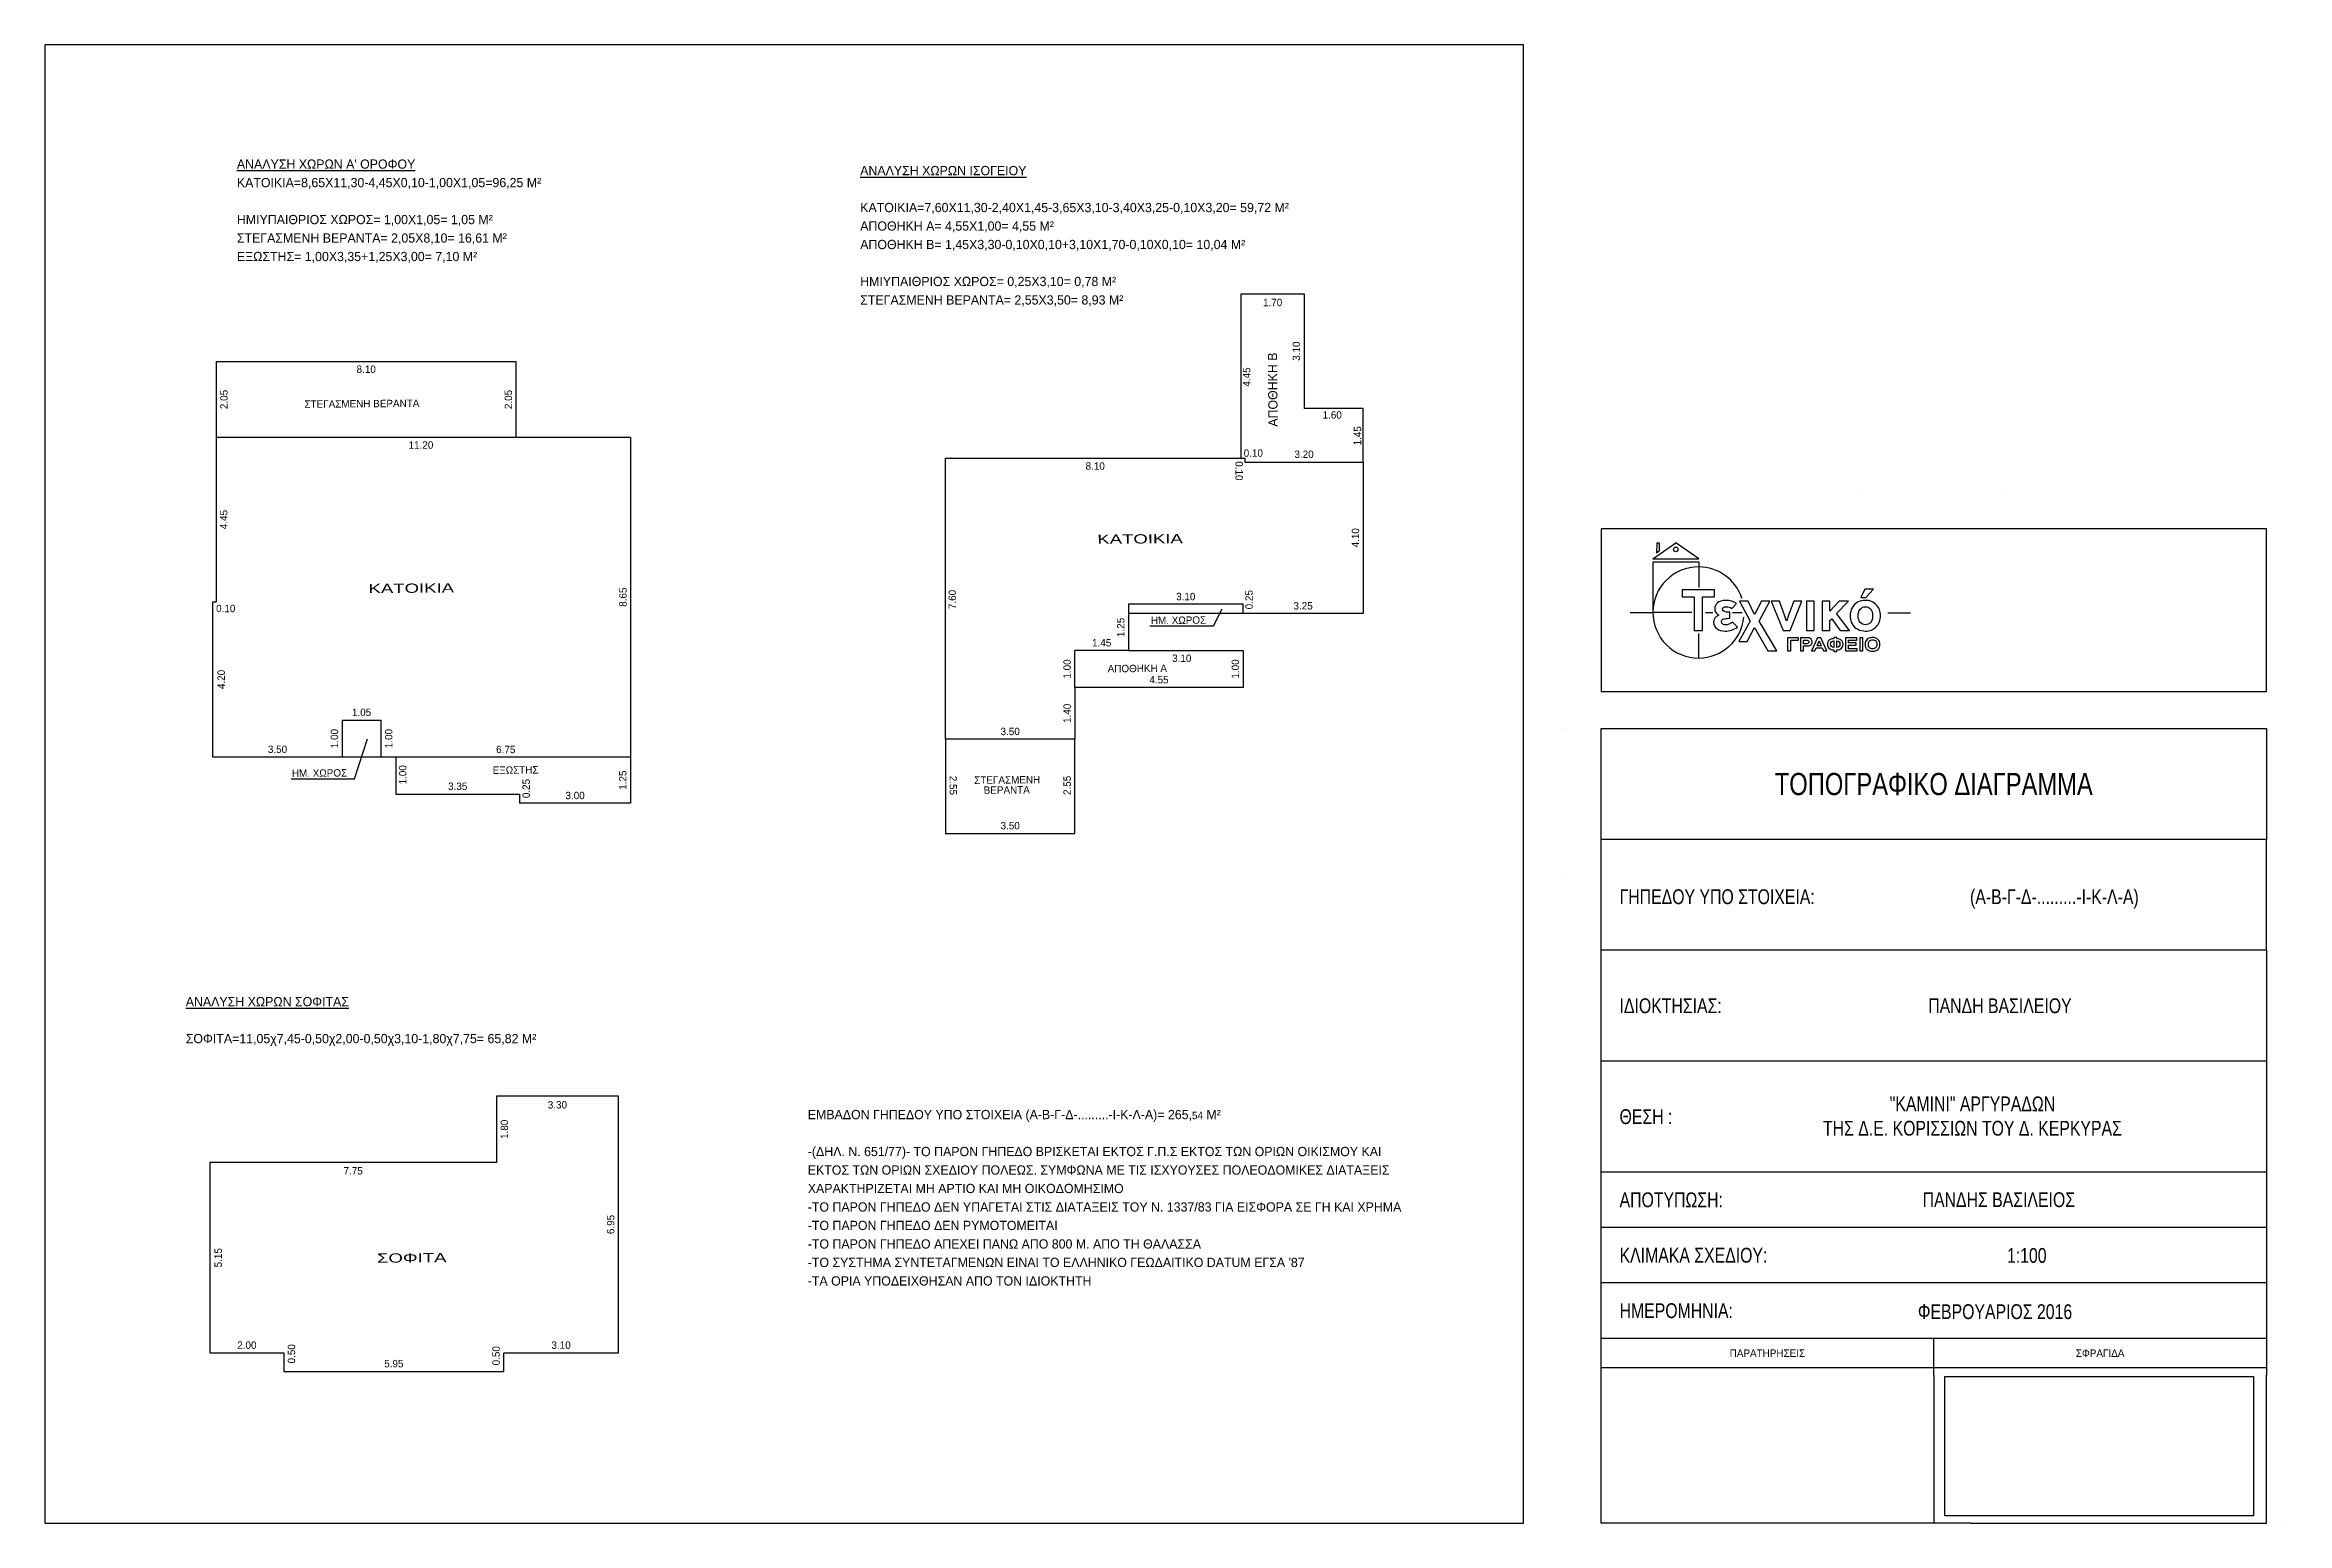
# Model space of a CAD drawing. Header units: metres. Extents: x 152688 to 152818, y 4372979 to 4373020.
# Drawn here: x 152757 to 152817.7, y 4372980 to 4373020 of the extents above; entities that cross this region are included whole.
import ezdxf
from ezdxf.enums import TextEntityAlignment as Align

# ---------------------------------------------------------------- set-up
doc = ezdxf.new("R2010")
doc.units = ezdxf.units.M
doc.header["$LTSCALE"] = 0.1
for name, color, linetype in [('BORDER-2D', 5, 'Continuous'), ('DIMS-2D', 1, 'Continuous'), ('FLOOR', 30, 'Continuous'), ('FLOORS-2D', 3, 'Continuous'), ('NOTES', 3, 'Continuous'), ('NOTES-2D', 3, 'Continuous'), ('STAIR', 3, 'Continuous'), ('TEXT', 3, 'Continuous'), ('WALLS', 40, 'Continuous')]:
    doc.layers.add(name, color=color, linetype=linetype)
doc.styles.add('simu-n', font='Ugsimpl.shx')
doc.styles.add('WG-GR', font='wgsimpl.shx')
picture_1 = doc.add_image_def('image3.jpg', size_in_pixel=(991, 447))

# ---------------------------------------------------------------- blocks, each defined once
blk = doc.blocks.new('LOGO')
at = {"layer": 'WALLS', "color": 4}
for p, q in [((0.307, 0.724), (0.617, 0.94)), ((0.358, 0.94), (0.353, 0.805)), ((0.358, 0.94), (0.389, 0.94)), ((0.389, 0.94), (0.392, 0.833)), ((0.926, 0.724), (0.617, 0.94)), ((0.307, 0.724), (0.926, 0.724)), ((0.307, 0.683), (0.926, 0.683)), ((0.307, 0.683), (0.307, 0)), ((0.353, 0.805), (0.392, 0.833)), ((0.926, 0.683), (0.926, 0.617)), ((0.926, 0.617), (0.926, 0.339)), ((0.832, 0), (0.307, 0))]:
    blk.add_line(p, q, dxfattribs=at)
for points in [[(1.017, 0), (1.115, 0)], [(1.384, 0), (1.516, 0)], [(0.926, -0.617), (0.926, -0.283)]]:
    blk.add_lwpolyline(points, dxfattribs=at)
blk.add_circle((0.617, 0.853), 0.0309, dxfattribs=at)
for start, end in [(89.8573, 180), (17.7661, 89.8573), (180, 270.1556), (270.1556, 354.0078)]:
    blk.add_arc((0.924, 0), 0.617, start, end, dxfattribs=at)
at = {"layer": 'WALLS', "color": 3}
for points, knots in [([(0.866, -0.243), (0.866, -0.243), (0.866, 0.213), (0.866, 0.213), (0.866, 0.213), (0.866, 0.213), (0.703, 0.213), (0.703, 0.213), (0.703, 0.213), (0.703, 0.213), (0.703, 0.306), (0.703, 0.306), (0.703, 0.306), (0.703, 0.306), (1.139, 0.306), (1.139, 0.306), (1.139, 0.306), (1.139, 0.306), (1.139, 0.213), (1.139, 0.213), (1.139, 0.213), (1.139, 0.213), (0.977, 0.213), (0.977, 0.213), (0.977, 0.213), (0.977, 0.213), (0.977, -0.243), (0.977, -0.243), (0.977, -0.243), (0.977, -0.243), (0.866, -0.243), (0.866, -0.243)], [0, 0, 0, 0, 0.125, 0.125, 0.125, 0.125, 0.25, 0.25, 0.25, 0.25, 0.375, 0.375, 0.375, 0.375, 0.5, 0.5, 0.5, 0.5, 0.625, 0.625, 0.625, 0.625, 0.75, 0.75, 0.75, 0.75, 0.875, 0.875, 0.875, 0.875, 1, 1, 1, 1]), ([(3.121, 0.203), (3.121, 0.203), (3.173, 0.315), (3.173, 0.315), (3.173, 0.315), (3.173, 0.315), (3.291, 0.315), (3.291, 0.315), (3.291, 0.315), (3.291, 0.315), (3.188, 0.203), (3.188, 0.203), (3.188, 0.203), (3.188, 0.203), (3.121, 0.203), (3.121, 0.203)], [0, 0, 0, 0, 0.25, 0.25, 0.25, 0.25, 0.5, 0.5, 0.5, 0.5, 0.75, 0.75, 0.75, 0.75, 1, 1, 1, 1]), ([(1.345, 0.003), (1.345, 0.003), (1.345, -0.079), (1.345, -0.079), (1.345, -0.079), (1.302, -0.079), (1.273, -0.083), (1.258, -0.09), (1.258, -0.09), (1.243, -0.097), (1.235, -0.109), (1.235, -0.126), (1.235, -0.126), (1.235, -0.139), (1.24, -0.149), (1.251, -0.157), (1.251, -0.157), (1.262, -0.165), (1.275, -0.169), (1.289, -0.169), (1.289, -0.169), (1.316, -0.169), (1.347, -0.157), (1.384, -0.132), (1.384, -0.132), (1.384, -0.132), (1.453, -0.2), (1.453, -0.2), (1.453, -0.2), (1.395, -0.235), (1.339, -0.252), (1.284, -0.252), (1.284, -0.252), (1.239, -0.252), (1.202, -0.241), (1.172, -0.219), (1.172, -0.219), (1.142, -0.197), (1.127, -0.169), (1.127, -0.134), (1.127, -0.134), (1.127, -0.09), (1.151, -0.057), (1.198, -0.037), (1.198, -0.037), (1.161, -0.017), (1.142, 0.012), (1.142, 0.05), (1.142, 0.05), (1.142, 0.081), (1.154, 0.108), (1.178, 0.13), (1.178, 0.13), (1.202, 0.152), (1.24, 0.164), (1.292, 0.164), (1.292, 0.164), (1.35, 0.164), (1.398, 0.15), (1.436, 0.123), (1.436, 0.123), (1.436, 0.123), (1.374, 0.056), (1.374, 0.056), (1.374, 0.056), (1.349, 0.071), (1.324, 0.078), (1.299, 0.078), (1.299, 0.078), (1.282, 0.078), (1.268, 0.074), (1.26, 0.068), (1.26, 0.068), (1.251, 0.061), (1.246, 0.053), (1.246, 0.043), (1.246, 0.043), (1.246, 0.016), (1.279, 0.003), (1.345, 0.003)], [0, 0, 0, 0, 0.05, 0.05, 0.05, 0.05, 0.1, 0.1, 0.1, 0.1, 0.15, 0.15, 0.15, 0.15, 0.2, 0.2, 0.2, 0.2, 0.25, 0.25, 0.25, 0.25, 0.3, 0.3, 0.3, 0.3, 0.35, 0.35, 0.35, 0.35, 0.4, 0.4, 0.4, 0.4, 0.45, 0.45, 0.45, 0.45, 0.5, 0.5, 0.5, 0.5, 0.55, 0.55, 0.55, 0.55, 0.6, 0.6, 0.6, 0.6, 0.65, 0.65, 0.65, 0.65, 0.7, 0.7, 0.7, 0.7, 0.75, 0.75, 0.75, 0.75, 0.8, 0.8, 0.8, 0.8, 0.85, 0.85, 0.85, 0.85, 0.9, 0.9, 0.9, 0.9, 0.95, 0.95, 0.95, 0.95, 1, 1, 1, 1]), ([(1.477, 0.154), (1.477, 0.154), (1.593, 0.154), (1.593, 0.154), (1.593, 0.154), (1.593, 0.154), (1.682, -0.029), (1.682, -0.029), (1.682, -0.029), (1.682, -0.029), (1.777, 0.154), (1.777, 0.154), (1.777, 0.154), (1.777, 0.154), (1.887, 0.154), (1.887, 0.154), (1.887, 0.154), (1.887, 0.154), (1.745, -0.117), (1.745, -0.117), (1.745, -0.117), (1.745, -0.117), (1.984, -0.518), (1.984, -0.518), (1.984, -0.518), (1.984, -0.518), (1.859, -0.518), (1.859, -0.518), (1.859, -0.518), (1.859, -0.518), (1.682, -0.205), (1.682, -0.205), (1.682, -0.205), (1.682, -0.205), (1.582, -0.394), (1.582, -0.394), (1.582, -0.394), (1.582, -0.394), (1.468, -0.394), (1.468, -0.394), (1.468, -0.394), (1.468, -0.394), (1.62, -0.117), (1.62, -0.117), (1.62, -0.117), (1.62, -0.117), (1.477, 0.154), (1.477, 0.154)], [0, 0, 0, 0, 0.083333, 0.083333, 0.083333, 0.083333, 0.166667, 0.166667, 0.166667, 0.166667, 0.25, 0.25, 0.25, 0.25, 0.333333, 0.333333, 0.333333, 0.333333, 0.416667, 0.416667, 0.416667, 0.416667, 0.5, 0.5, 0.5, 0.5, 0.583333, 0.583333, 0.583333, 0.583333, 0.666667, 0.666667, 0.666667, 0.666667, 0.75, 0.75, 0.75, 0.75, 0.833333, 0.833333, 0.833333, 0.833333, 0.916667, 0.916667, 0.916667, 0.916667, 1, 1, 1, 1]), ([(2.067, -0.243), (2.067, -0.243), (1.907, 0.154), (1.907, 0.154), (1.907, 0.154), (1.907, 0.154), (2.018, 0.154), (2.018, 0.154), (2.018, 0.154), (2.018, 0.154), (2.093, -0.048), (2.093, -0.048), (2.093, -0.048), (2.093, -0.048), (2.114, -0.116), (2.114, -0.116), (2.114, -0.116), (2.12, -0.099), (2.124, -0.088), (2.125, -0.082), (2.125, -0.082), (2.129, -0.071), (2.132, -0.06), (2.136, -0.048), (2.136, -0.048), (2.136, -0.048), (2.212, 0.154), (2.212, 0.154), (2.212, 0.154), (2.212, 0.154), (2.32, 0.154), (2.32, 0.154), (2.32, 0.154), (2.32, 0.154), (2.162, -0.243), (2.162, -0.243), (2.162, -0.243), (2.162, -0.243), (2.067, -0.243), (2.067, -0.243)], [0, 0, 0, 0, 0.1, 0.1, 0.1, 0.1, 0.2, 0.2, 0.2, 0.2, 0.3, 0.3, 0.3, 0.3, 0.4, 0.4, 0.4, 0.4, 0.5, 0.5, 0.5, 0.5, 0.6, 0.6, 0.6, 0.6, 0.7, 0.7, 0.7, 0.7, 0.8, 0.8, 0.8, 0.8, 0.9, 0.9, 0.9, 0.9, 1, 1, 1, 1]), ([(2.385, -0.243), (2.385, -0.243), (2.385, 0.154), (2.385, 0.154), (2.385, 0.154), (2.385, 0.154), (2.49, 0.154), (2.49, 0.154), (2.49, 0.154), (2.49, 0.154), (2.49, -0.243), (2.49, -0.243), (2.49, -0.243), (2.49, -0.243), (2.385, -0.243), (2.385, -0.243)], [0, 0, 0, 0, 0.25, 0.25, 0.25, 0.25, 0.5, 0.5, 0.5, 0.5, 0.75, 0.75, 0.75, 0.75, 1, 1, 1, 1]), ([(2.596, 0.154), (2.596, 0.154), (2.701, 0.154), (2.701, 0.154), (2.701, 0.154), (2.701, 0.154), (2.701, 0.017), (2.701, 0.017), (2.701, 0.017), (2.701, 0.017), (2.824, 0.154), (2.824, 0.154), (2.824, 0.154), (2.824, 0.154), (2.952, 0.154), (2.952, 0.154), (2.952, 0.154), (2.952, 0.154), (2.792, -0.014), (2.792, -0.014), (2.792, -0.014), (2.792, -0.014), (2.964, -0.243), (2.964, -0.243), (2.964, -0.243), (2.964, -0.243), (2.841, -0.243), (2.841, -0.243), (2.841, -0.243), (2.841, -0.243), (2.725, -0.084), (2.725, -0.084), (2.725, -0.084), (2.725, -0.084), (2.701, -0.11), (2.701, -0.11), (2.701, -0.11), (2.701, -0.11), (2.701, -0.243), (2.701, -0.243), (2.701, -0.243), (2.701, -0.243), (2.596, -0.243), (2.596, -0.243), (2.596, -0.243), (2.596, -0.243), (2.596, 0.154), (2.596, 0.154)], [0, 0, 0, 0, 0.083333, 0.083333, 0.083333, 0.083333, 0.166667, 0.166667, 0.166667, 0.166667, 0.25, 0.25, 0.25, 0.25, 0.333333, 0.333333, 0.333333, 0.333333, 0.416667, 0.416667, 0.416667, 0.416667, 0.5, 0.5, 0.5, 0.5, 0.583333, 0.583333, 0.583333, 0.583333, 0.666667, 0.666667, 0.666667, 0.666667, 0.75, 0.75, 0.75, 0.75, 0.833333, 0.833333, 0.833333, 0.833333, 0.916667, 0.916667, 0.916667, 0.916667, 1, 1, 1, 1]), ([(2.975, -0.039), (2.975, -0.004), (2.984, 0.03), (3.001, 0.063), (3.001, 0.063), (3.018, 0.095), (3.043, 0.12), (3.074, 0.138), (3.074, 0.138), (3.106, 0.155), (3.141, 0.164), (3.18, 0.164), (3.18, 0.164), (3.24, 0.164), (3.289, 0.144), (3.328, 0.105), (3.328, 0.105), (3.366, 0.066), (3.385, 0.016), (3.385, -0.043), (3.385, -0.043), (3.385, -0.103), (3.366, -0.153), (3.327, -0.193), (3.327, -0.193), (3.288, -0.232), (3.24, -0.252), (3.181, -0.252), (3.181, -0.252), (3.144, -0.252), (3.11, -0.244), (3.077, -0.227), (3.077, -0.227), (3.043, -0.211), (3.018, -0.187), (3.001, -0.155), (3.001, -0.155), (2.984, -0.123), (2.975, -0.084), (2.975, -0.039)], [0, 0, 0, 0, 0.1, 0.1, 0.1, 0.1, 0.2, 0.2, 0.2, 0.2, 0.3, 0.3, 0.3, 0.3, 0.4, 0.4, 0.4, 0.4, 0.5, 0.5, 0.5, 0.5, 0.6, 0.6, 0.6, 0.6, 0.7, 0.7, 0.7, 0.7, 0.8, 0.8, 0.8, 0.8, 0.9, 0.9, 0.9, 0.9, 1, 1, 1, 1]), ([(3.083, -0.044), (3.083, -0.084), (3.092, -0.114), (3.111, -0.135), (3.111, -0.135), (3.13, -0.156), (3.153, -0.166), (3.18, -0.166), (3.18, -0.166), (3.208, -0.166), (3.231, -0.156), (3.249, -0.135), (3.249, -0.135), (3.268, -0.114), (3.277, -0.083), (3.277, -0.043), (3.277, -0.043), (3.277, -0.005), (3.268, 0.025), (3.249, 0.046), (3.249, 0.046), (3.231, 0.067), (3.208, 0.078), (3.18, 0.078), (3.18, 0.078), (3.153, 0.078), (3.13, 0.067), (3.111, 0.046), (3.111, 0.046), (3.092, 0.025), (3.083, -0.005), (3.083, -0.044)], [0, 0, 0, 0, 0.125, 0.125, 0.125, 0.125, 0.25, 0.25, 0.25, 0.25, 0.375, 0.375, 0.375, 0.375, 0.5, 0.5, 0.5, 0.5, 0.625, 0.625, 0.625, 0.625, 0.75, 0.75, 0.75, 0.75, 0.875, 0.875, 0.875, 0.875, 1, 1, 1, 1]), ([(2.128, -0.342), (2.128, -0.342), (2.274, -0.342), (2.274, -0.342), (2.274, -0.342), (2.274, -0.342), (2.274, -0.373), (2.274, -0.373), (2.274, -0.373), (2.274, -0.373), (2.17, -0.373), (2.17, -0.373), (2.17, -0.373), (2.17, -0.373), (2.17, -0.521), (2.17, -0.521), (2.17, -0.521), (2.17, -0.521), (2.128, -0.521), (2.128, -0.521), (2.128, -0.521), (2.128, -0.521), (2.128, -0.342), (2.128, -0.342)], [0, 0, 0, 0, 0.166667, 0.166667, 0.166667, 0.166667, 0.333333, 0.333333, 0.333333, 0.333333, 0.5, 0.5, 0.5, 0.5, 0.666667, 0.666667, 0.666667, 0.666667, 0.833333, 0.833333, 0.833333, 0.833333, 1, 1, 1, 1]), ([(2.302, -0.521), (2.302, -0.521), (2.302, -0.342), (2.302, -0.342), (2.302, -0.342), (2.302, -0.342), (2.369, -0.342), (2.369, -0.342), (2.369, -0.342), (2.394, -0.342), (2.411, -0.343), (2.419, -0.345), (2.419, -0.345), (2.431, -0.348), (2.44, -0.354), (2.448, -0.363), (2.448, -0.363), (2.457, -0.372), (2.461, -0.383), (2.461, -0.397), (2.461, -0.397), (2.461, -0.408), (2.458, -0.417), (2.454, -0.425), (2.454, -0.425), (2.449, -0.432), (2.443, -0.438), (2.436, -0.442), (2.436, -0.442), (2.429, -0.447), (2.422, -0.45), (2.414, -0.451), (2.414, -0.451), (2.404, -0.453), (2.39, -0.453), (2.371, -0.453), (2.371, -0.453), (2.371, -0.453), (2.344, -0.453), (2.344, -0.453), (2.344, -0.453), (2.344, -0.453), (2.344, -0.521), (2.344, -0.521), (2.344, -0.521), (2.344, -0.521), (2.302, -0.521), (2.302, -0.521)], [0, 0, 0, 0, 0.083333, 0.083333, 0.083333, 0.083333, 0.166667, 0.166667, 0.166667, 0.166667, 0.25, 0.25, 0.25, 0.25, 0.333333, 0.333333, 0.333333, 0.333333, 0.416667, 0.416667, 0.416667, 0.416667, 0.5, 0.5, 0.5, 0.5, 0.583333, 0.583333, 0.583333, 0.583333, 0.666667, 0.666667, 0.666667, 0.666667, 0.75, 0.75, 0.75, 0.75, 0.833333, 0.833333, 0.833333, 0.833333, 0.916667, 0.916667, 0.916667, 0.916667, 1, 1, 1, 1]), ([(2.344, -0.373), (2.344, -0.373), (2.344, -0.423), (2.344, -0.423), (2.344, -0.423), (2.344, -0.423), (2.366, -0.423), (2.366, -0.423), (2.366, -0.423), (2.383, -0.423), (2.394, -0.422), (2.4, -0.42), (2.4, -0.42), (2.405, -0.419), (2.409, -0.416), (2.413, -0.412), (2.413, -0.412), (2.416, -0.408), (2.417, -0.403), (2.417, -0.398), (2.417, -0.398), (2.417, -0.391), (2.415, -0.386), (2.411, -0.382), (2.411, -0.382), (2.406, -0.378), (2.401, -0.375), (2.394, -0.374), (2.394, -0.374), (2.389, -0.373), (2.379, -0.373), (2.364, -0.373), (2.364, -0.373), (2.364, -0.373), (2.344, -0.373), (2.344, -0.373)], [0, 0, 0, 0, 0.111111, 0.111111, 0.111111, 0.111111, 0.222222, 0.222222, 0.222222, 0.222222, 0.333333, 0.333333, 0.333333, 0.333333, 0.444444, 0.444444, 0.444444, 0.444444, 0.555556, 0.555556, 0.555556, 0.555556, 0.666667, 0.666667, 0.666667, 0.666667, 0.777778, 0.777778, 0.777778, 0.777778, 0.888889, 0.888889, 0.888889, 0.888889, 1, 1, 1, 1]), ([(2.66, -0.521), (2.66, -0.521), (2.615, -0.521), (2.615, -0.521), (2.615, -0.521), (2.615, -0.521), (2.597, -0.48), (2.597, -0.48), (2.597, -0.48), (2.597, -0.48), (2.514, -0.48), (2.514, -0.48), (2.514, -0.48), (2.514, -0.48), (2.497, -0.521), (2.497, -0.521), (2.497, -0.521), (2.497, -0.521), (2.452, -0.521), (2.452, -0.521), (2.452, -0.521), (2.452, -0.521), (2.533, -0.342), (2.533, -0.342), (2.533, -0.342), (2.533, -0.342), (2.577, -0.342), (2.577, -0.342), (2.577, -0.342), (2.577, -0.342), (2.66, -0.521), (2.66, -0.521)], [0, 0, 0, 0, 0.125, 0.125, 0.125, 0.125, 0.25, 0.25, 0.25, 0.25, 0.375, 0.375, 0.375, 0.375, 0.5, 0.5, 0.5, 0.5, 0.625, 0.625, 0.625, 0.625, 0.75, 0.75, 0.75, 0.75, 0.875, 0.875, 0.875, 0.875, 1, 1, 1, 1]), ([(2.583, -0.45), (2.583, -0.45), (2.555, -0.384), (2.555, -0.384), (2.555, -0.384), (2.555, -0.384), (2.527, -0.45), (2.527, -0.45), (2.527, -0.45), (2.527, -0.45), (2.583, -0.45), (2.583, -0.45)], [0, 0, 0, 0, 0.333333, 0.333333, 0.333333, 0.333333, 0.666667, 0.666667, 0.666667, 0.666667, 1, 1, 1, 1]), ([(2.752, -0.338), (2.752, -0.338), (2.793, -0.338), (2.793, -0.338), (2.793, -0.338), (2.793, -0.338), (2.793, -0.354), (2.793, -0.354), (2.793, -0.354), (2.819, -0.354), (2.84, -0.362), (2.855, -0.376), (2.855, -0.376), (2.871, -0.389), (2.879, -0.407), (2.879, -0.43), (2.879, -0.43), (2.879, -0.45), (2.872, -0.468), (2.856, -0.482), (2.856, -0.482), (2.841, -0.497), (2.82, -0.505), (2.793, -0.506), (2.793, -0.506), (2.793, -0.506), (2.793, -0.528), (2.793, -0.528), (2.793, -0.528), (2.793, -0.528), (2.752, -0.528), (2.752, -0.528), (2.752, -0.528), (2.752, -0.528), (2.752, -0.506), (2.752, -0.506), (2.752, -0.506), (2.725, -0.505), (2.703, -0.497), (2.688, -0.482), (2.688, -0.482), (2.673, -0.468), (2.666, -0.45), (2.666, -0.43), (2.666, -0.43), (2.666, -0.415), (2.669, -0.403), (2.676, -0.392), (2.676, -0.392), (2.682, -0.381), (2.692, -0.372), (2.705, -0.365), (2.705, -0.365), (2.718, -0.358), (2.733, -0.354), (2.752, -0.354), (2.752, -0.354), (2.752, -0.354), (2.752, -0.338), (2.752, -0.338)], [0, 0, 0, 0, 0.066667, 0.066667, 0.066667, 0.066667, 0.133333, 0.133333, 0.133333, 0.133333, 0.2, 0.2, 0.2, 0.2, 0.266667, 0.266667, 0.266667, 0.266667, 0.333333, 0.333333, 0.333333, 0.333333, 0.4, 0.4, 0.4, 0.4, 0.466667, 0.466667, 0.466667, 0.466667, 0.533333, 0.533333, 0.533333, 0.533333, 0.6, 0.6, 0.6, 0.6, 0.666667, 0.666667, 0.666667, 0.666667, 0.733333, 0.733333, 0.733333, 0.733333, 0.8, 0.8, 0.8, 0.8, 0.866667, 0.866667, 0.866667, 0.866667, 0.933333, 0.933333, 0.933333, 0.933333, 1, 1, 1, 1]), ([(2.752, -0.384), (2.739, -0.386), (2.728, -0.39), (2.721, -0.398), (2.721, -0.398), (2.713, -0.406), (2.709, -0.416), (2.709, -0.43), (2.709, -0.43), (2.709, -0.442), (2.713, -0.452), (2.72, -0.461), (2.72, -0.461), (2.728, -0.469), (2.738, -0.474), (2.752, -0.475), (2.752, -0.475), (2.752, -0.475), (2.752, -0.384), (2.752, -0.384)], [0, 0, 0, 0, 0.2, 0.2, 0.2, 0.2, 0.4, 0.4, 0.4, 0.4, 0.6, 0.6, 0.6, 0.6, 0.8, 0.8, 0.8, 0.8, 1, 1, 1, 1]), ([(2.793, -0.475), (2.806, -0.474), (2.817, -0.469), (2.824, -0.461), (2.824, -0.461), (2.832, -0.453), (2.836, -0.443), (2.836, -0.43), (2.836, -0.43), (2.836, -0.417), (2.832, -0.407), (2.825, -0.398), (2.825, -0.398), (2.818, -0.39), (2.807, -0.385), (2.793, -0.384), (2.793, -0.384), (2.793, -0.384), (2.793, -0.475), (2.793, -0.475)], [0, 0, 0, 0, 0.2, 0.2, 0.2, 0.2, 0.4, 0.4, 0.4, 0.4, 0.6, 0.6, 0.6, 0.6, 0.8, 0.8, 0.8, 0.8, 1, 1, 1, 1]), ([(2.912, -0.521), (2.912, -0.521), (2.912, -0.342), (2.912, -0.342), (2.912, -0.342), (2.912, -0.342), (3.066, -0.342), (3.066, -0.342), (3.066, -0.342), (3.066, -0.342), (3.066, -0.373), (3.066, -0.373), (3.066, -0.373), (3.066, -0.373), (2.954, -0.373), (2.954, -0.373), (2.954, -0.373), (2.954, -0.373), (2.954, -0.412), (2.954, -0.412), (2.954, -0.412), (2.954, -0.412), (3.058, -0.412), (3.058, -0.412), (3.058, -0.412), (3.058, -0.412), (3.058, -0.442), (3.058, -0.442), (3.058, -0.442), (3.058, -0.442), (2.954, -0.442), (2.954, -0.442), (2.954, -0.442), (2.954, -0.442), (2.954, -0.491), (2.954, -0.491), (2.954, -0.491), (2.954, -0.491), (3.07, -0.491), (3.07, -0.491), (3.07, -0.491), (3.07, -0.491), (3.07, -0.521), (3.07, -0.521), (3.07, -0.521), (3.07, -0.521), (2.912, -0.521), (2.912, -0.521)], [0, 0, 0, 0, 0.083333, 0.083333, 0.083333, 0.083333, 0.166667, 0.166667, 0.166667, 0.166667, 0.25, 0.25, 0.25, 0.25, 0.333333, 0.333333, 0.333333, 0.333333, 0.416667, 0.416667, 0.416667, 0.416667, 0.5, 0.5, 0.5, 0.5, 0.583333, 0.583333, 0.583333, 0.583333, 0.666667, 0.666667, 0.666667, 0.666667, 0.75, 0.75, 0.75, 0.75, 0.833333, 0.833333, 0.833333, 0.833333, 0.916667, 0.916667, 0.916667, 0.916667, 1, 1, 1, 1]), ([(3.104, -0.521), (3.104, -0.521), (3.104, -0.342), (3.104, -0.342), (3.104, -0.342), (3.104, -0.342), (3.146, -0.342), (3.146, -0.342), (3.146, -0.342), (3.146, -0.342), (3.146, -0.521), (3.146, -0.521), (3.146, -0.521), (3.146, -0.521), (3.104, -0.521), (3.104, -0.521)], [0, 0, 0, 0, 0.25, 0.25, 0.25, 0.25, 0.5, 0.5, 0.5, 0.5, 0.75, 0.75, 0.75, 0.75, 1, 1, 1, 1]), ([(3.177, -0.433), (3.177, -0.414), (3.181, -0.399), (3.187, -0.387), (3.187, -0.387), (3.192, -0.378), (3.198, -0.37), (3.206, -0.362), (3.206, -0.362), (3.214, -0.355), (3.223, -0.35), (3.233, -0.346), (3.233, -0.346), (3.246, -0.342), (3.261, -0.339), (3.278, -0.339), (3.278, -0.339), (3.308, -0.339), (3.333, -0.348), (3.351, -0.364), (3.351, -0.364), (3.369, -0.38), (3.378, -0.403), (3.378, -0.432), (3.378, -0.432), (3.378, -0.461), (3.369, -0.483), (3.351, -0.499), (3.351, -0.499), (3.333, -0.516), (3.309, -0.524), (3.278, -0.524), (3.278, -0.524), (3.247, -0.524), (3.223, -0.516), (3.205, -0.499), (3.205, -0.499), (3.187, -0.483), (3.177, -0.461), (3.177, -0.433)], [0, 0, 0, 0, 0.1, 0.1, 0.1, 0.1, 0.2, 0.2, 0.2, 0.2, 0.3, 0.3, 0.3, 0.3, 0.4, 0.4, 0.4, 0.4, 0.5, 0.5, 0.5, 0.5, 0.6, 0.6, 0.6, 0.6, 0.7, 0.7, 0.7, 0.7, 0.8, 0.8, 0.8, 0.8, 0.9, 0.9, 0.9, 0.9, 1, 1, 1, 1]), ([(3.221, -0.431), (3.221, -0.452), (3.226, -0.467), (3.237, -0.477), (3.237, -0.477), (3.248, -0.488), (3.261, -0.493), (3.278, -0.493), (3.278, -0.493), (3.295, -0.493), (3.308, -0.488), (3.319, -0.477), (3.319, -0.477), (3.33, -0.467), (3.335, -0.452), (3.335, -0.431), (3.335, -0.431), (3.335, -0.411), (3.33, -0.395), (3.32, -0.385), (3.32, -0.385), (3.309, -0.375), (3.295, -0.37), (3.278, -0.37), (3.278, -0.37), (3.261, -0.37), (3.247, -0.375), (3.236, -0.385), (3.236, -0.385), (3.226, -0.396), (3.221, -0.411), (3.221, -0.431)], [0, 0, 0, 0, 0.125, 0.125, 0.125, 0.125, 0.25, 0.25, 0.25, 0.25, 0.375, 0.375, 0.375, 0.375, 0.5, 0.5, 0.5, 0.5, 0.625, 0.625, 0.625, 0.625, 0.75, 0.75, 0.75, 0.75, 0.875, 0.875, 0.875, 0.875, 1, 1, 1, 1])]:
    blk.add_open_spline(points, degree=3, knots=knots, dxfattribs=at)
at = {"layer": 'WALLS', "color": 4}
for points in [[(0, 0), (0, 0), (0.307, 0), (0.307, 0)], [(3.484, -0.006), (3.484, -0.006), (3.791, -0.006), (3.791, -0.006)]]:
    blk.add_open_spline(points, degree=3, dxfattribs=at)

msp = doc.modelspace()

# ---------------------------------------------------------------- linework, layer by layer
at = {"layer": 'BORDER-2D'}
msp.add_lwpolyline([(152757, 4372980), (152797, 4372980), (152797, 4373020), (152757, 4373020), (152757, 4372980)], dxfattribs=at)
at = {"layer": 'FLOOR', "color": 4}
for p, q in [((152789.365, 4373013.262), (152791.065, 4373013.262)), ((152789.365, 4373008.812), (152789.365, 4373013.262)), ((152791.065, 4373013.262), (152791.065, 4373010.162)), ((152792.665, 4373010.162), (152791.065, 4373010.162)), ((152792.665, 4373008.712), (152792.665, 4373010.162)), ((152772.844, 4373009.379), (152761.644, 4373009.379)), ((152761.644, 4373004.929), (152761.644, 4373009.379)), ((152772.844, 4373009.379), (152772.844, 4373000.729)), ((152781.365, 4373008.812), (152789.365, 4373008.812)), ((152781.365, 4373001.212), (152781.365, 4373008.812)), ((152789.365, 4373008.812), (152789.465, 4373008.812)), ((152789.465, 4373008.812), (152789.465, 4373008.712)), ((152789.465, 4373008.712), (152792.665, 4373008.712)), ((152792.665, 4373008.712), (152792.665, 4373004.612)), ((152761.544, 4373000.729), (152761.544, 4373004.929)), ((152761.544, 4373004.929), (152761.644, 4373004.929)), ((152789.415, 4373004.862), (152786.315, 4373004.862)), ((152786.315, 4373004.862), (152786.315, 4373003.612)), ((152789.415, 4373004.612), (152789.415, 4373004.862)), ((152792.665, 4373004.612), (152789.415, 4373004.612)), ((152784.865, 4373002.612), (152784.865, 4373003.612)), ((152786.315, 4373003.612), (152784.865, 4373003.612)), ((152786.315, 4373003.612), (152789.415, 4373003.612)), ((152789.415, 4373003.612), (152789.415, 4373002.612)), ((152789.415, 4373002.612), (152784.865, 4373002.612)), ((152784.865, 4373002.612), (152784.865, 4373001.212)), ((152765.044, 4373001.729), (152765.044, 4373000.729)), ((152765.044, 4373001.729), (152766.094, 4373001.729)), ((152766.094, 4373000.729), (152766.094, 4373001.729)), ((152765.044, 4373000.729), (152761.544, 4373000.729)), ((152772.844, 4373000.729), (152766.094, 4373000.729)), ((152784.865, 4373001.212), (152781.365, 4373001.212)), ((152772.516, 4372991.557), (152769.216, 4372991.557)), ((152769.216, 4372991.557), (152769.216, 4372989.757)), ((152772.516, 4372984.607), (152772.516, 4372991.557)), ((152761.466, 4372989.757), (152761.466, 4372984.607)), ((152769.216, 4372989.757), (152761.466, 4372989.757)), ((152761.466, 4372984.607), (152763.466, 4372984.607)), ((152763.466, 4372984.607), (152763.466, 4372984.107)), ((152769.416, 4372984.107), (152769.416, 4372984.607)), ((152769.416, 4372984.607), (152772.516, 4372984.607)), ((152763.466, 4372984.107), (152769.416, 4372984.107))]:
    msp.add_line(p, q, dxfattribs=at)
at = {"layer": 'FLOOR', "color": 3}
for p, q in [((152789.415, 4373004.612), (152786.315, 4373004.612)), ((152781.365, 4373001.212), (152781.365, 4372998.662)), ((152784.865, 4373001.212), (152781.365, 4373001.212)), ((152784.865, 4372998.662), (152784.865, 4373001.212)), ((152781.365, 4372998.662), (152784.865, 4372998.662))]:
    msp.add_line(p, q, dxfattribs=at)
at = {"layer": 'FLOORS-2D', "color": 1}
for p, q in [((152786.897, 4373004.28), (152788.619, 4373004.28)), ((152788.619, 4373004.28), (152788.853, 4373004.741)), ((152765.381, 4373000.144), (152765.73, 4373001.222)), ((152763.66, 4373000.144), (152765.381, 4373000.144))]:
    msp.add_line(p, q, dxfattribs=at)
at = {"layer": 'NOTES', "color": 1, "ltscale": 0.2}
for p, q in [((152806.1, 4373007.9), (152806.1, 4373007.9)), ((152810.1, 4373007.9), (152810.1, 4373007.9)), ((152798.1, 4373001.5), (152798.1, 4373001.5)), ((152798.1, 4372997.5), (152798.1, 4372997.5)), ((152797, 4372980), (152797, 4372980)), ((152817.66, 4372980), (152817.66, 4372980))]:
    msp.add_line(p, q, dxfattribs=at)
at = {"layer": 'NOTES', "color": 5, "ltscale": 0.2}
for p, q in [((152799.1, 4372998.5), (152799.1, 4373001.5)), ((152799.1, 4372998.5), (152799.1, 4373001.5)), ((152799.1, 4373001.5), (152817.1, 4373001.5)), ((152799.1, 4372998.5), (152799.1, 4373001.5)), ((152817.1, 4373001.5), (152817.1, 4372998.5)), ((152817.1, 4373001.5), (152817.1, 4372998.5)), ((152817.1, 4373001.5), (152817.1, 4372998.5)), ((152817.1, 4372998.5), (152799.1, 4372998.5)), ((152799.1, 4372995.5), (152799.1, 4372998.5)), ((152817.1, 4372995.5), (152817.1, 4372998.5)), ((152799.1, 4372992.5), (152799.1, 4372995.5)), ((152817.1, 4372995.5), (152799.1, 4372995.5)), ((152817.1, 4372995.5), (152817.1, 4372992.5)), ((152817.1, 4372992.5), (152799.1, 4372992.5)), ((152799.1, 4372989.5), (152799.1, 4372992.5)), ((152817.1, 4372992.5), (152817.1, 4372989.5)), ((152817.1, 4372989.5), (152799.1, 4372989.5)), ((152799.1, 4372988), (152799.1, 4372989.5)), ((152817.1, 4372989.5), (152817.1, 4372988)), ((152817.1, 4372988), (152799.1, 4372988)), ((152799.1, 4372986.5), (152799.1, 4372988)), ((152817.1, 4372988), (152817.1, 4372986.5)), ((152817.1, 4372986.5), (152799.1, 4372986.5)), ((152799.1, 4372985), (152799.1, 4372986.5)), ((152817.1, 4372986.5), (152817.1, 4372985)), ((152817.1, 4372985), (152799.1, 4372985)), ((152799.1, 4372980), (152799.1, 4372985)), ((152808.1, 4372984), (152808.1, 4372985)), ((152817.1, 4372985), (152817.1, 4372984)), ((152808.1, 4372984.2), (152799.1, 4372984.2)), ((152817.1, 4372984.2), (152808.1, 4372984.2)), ((152808.1, 4372984), (152808.1, 4372980)), ((152817.1, 4372980), (152817.1, 4372984)), ((152809.1, 4372980), (152799.1, 4372980)), ((152809.1, 4372980), (152817.1, 4372980))]:
    msp.add_line(p, q, dxfattribs=at)
msp.add_lwpolyline([(152799.1, 4373002.5), (152817.1, 4373002.5), (152817.1, 4373006.9), (152799.1, 4373006.9)], close=True, dxfattribs=at)
at = {"layer": 'STAIR'}
for p, q in [((152761.644, 4373009.379), (152761.644, 4373011.429)), ((152761.644, 4373011.429), (152769.744, 4373011.429)), ((152769.744, 4373011.429), (152769.744, 4373009.379)), ((152766.094, 4373000.729), (152765.044, 4373000.729))]:
    msp.add_line(p, q, dxfattribs=at)
at = {"layer": 'STAIR', "color": 2}
for p, q in [((152766.494, 4373000.729), (152766.494, 4372999.729)), ((152772.844, 4373000.729), (152772.844, 4372999.479)), ((152766.494, 4372999.729), (152769.844, 4372999.729)), ((152769.844, 4372999.729), (152769.844, 4372999.479)), ((152772.844, 4372999.479), (152769.844, 4372999.479))]:
    msp.add_line(p, q, dxfattribs=at)

# ---------------------------------------------------------------- block references
at = {"layer": 'NOTES', "xscale": 2, "yscale": 2, "zscale": 2}
msp.add_blockref('LOGO', (152799.889, 4373004.641), dxfattribs=at)

# ---------------------------------------------------------------- texts
at = {"layer": 'DIMS-2D', "color": 2, "style": 'simu-n'}
for s, p in [('1.70', (152790.215, 4373012.869)), ('8.10', (152765.694, 4373011.064)), ('1.60', (152791.826, 4373009.827)), ('11.20', (152767.175, 4373009.012)), ('8.10', (152785.415, 4373008.444)), ('0.10', (152789.692, 4373008.794)), ('3.20', (152791.065, 4373008.762)), ('3.10', (152787.865, 4373004.912)), ('3.25', (152791.04, 4373004.662)), ('0.10', (152761.894, 4373004.589)), ('1.45', (152785.59, 4373003.662)), ('3.10', (152787.756, 4373003.243)), ('4.55', (152787.14, 4373002.662)), ('1.05', (152765.569, 4373001.779)), ('3.50', (152783.115, 4373001.262)), ('3.50', (152763.294, 4373000.779)), ('6.75', (152769.469, 4373000.774)), ('3.35', (152768.169, 4372999.779)), ('3.00', (152771.344, 4372999.529)), ('3.50', (152783.115, 4372998.712)), ('3.30', (152770.866, 4372991.16)), ('7.75', (152765.341, 4372989.374)), ('2.00', (152762.466, 4372984.657)), ('3.10', (152770.966, 4372984.657)), ('5.95', (152766.441, 4372984.157))]:
    msp.add_text(s, height=0.2, dxfattribs=at).set_placement(p, align=Align.BOTTOM_CENTER)
for s, rotation, p in [('3.10', 90, (152791.015, 4373011.712)), ('4.45', 90, (152789.671, 4373011.012)), ('2.05', 90, (152762.004, 4373010.404)), ('2.05', 90, (152769.699, 4373010.404)), ('1.45', 90, (152792.67, 4373009.421)), ('0.10', 270, (152789.149, 4373008.472)), ('4.45', 90, (152761.999, 4373007.154)), ('4.10', 90, (152792.615, 4373006.662)), ('8.65', 90, (152772.799, 4373005.054)), ('7.60', 90, (152781.708, 4373004.993)), ('0.25', 90, (152789.735, 4373004.987)), ('1.25', 90, (152786.265, 4373004.237)), ('4.20', 90, (152761.93, 4373002.829)), ('1.00', 90, (152784.815, 4373003.112)), ('1.00', 90, (152789.365, 4373003.112)), ('1.40', 89.999, (152784.815, 4373001.912)), ('1.00', 90, (152764.994, 4373001.229)), ('1.00', 90, (152766.461, 4373001.229)), ('1.00', 90, (152766.841, 4373000.249)), ('0.25', 90, (152770.181, 4372999.878)), ('1.25', 90, (152772.794, 4373000.104)), ('2.55', 270, (152781.415, 4372999.962)), ('2.55', 90, (152784.815, 4372999.962)), ('1.80', 90, (152769.592, 4372990.657)), ('6.95', 90, (152772.466, 4372988.082)), ('5.15', 90, (152761.849, 4372987.182)), ('0.50', 90, (152763.832, 4372984.582)), ('0.50', 90, (152769.366, 4372984.53))]:
    msp.add_text(s, height=0.2, rotation=rotation, dxfattribs=at).set_placement(p, align=Align.BOTTOM_CENTER)
at = {"layer": 'NOTES', "color": 6, "ltscale": 0.2, "style": 'WG-GR', "width": 0.8}
msp.add_text('ΤΟΠΟΓΡΑΦΙΚΟ ΔΙΑΓΡΑΜΜΑ', height=0.6, dxfattribs=at).set_placement((152808.1, 4373000), align=Align.MIDDLE_CENTER)
at = {"layer": 'NOTES', "color": 4, "ltscale": 0.2, "style": 'WG-GR', "width": 0.8}
for s, p in [('ΓΗΠΕΔΟΥ ΥΠΟ ΣΤΟΙΧΕΙΑ:', (152799.6, 4372996.95)), ('ΙΔΙΟΚΤΗΣΙΑΣ:', (152799.6, 4372994)), ('ΘΕΣΗ :', (152799.6, 4372991)), ('ΑΠΟΤΥΠΩΣΗ: ', (152799.6, 4372988.75)), ('ΚΛΙΜΑΚΑ ΣΧΕΔΙΟΥ:', (152799.6, 4372987.25)), ('ΗΜΕΡΟΜΗΝΙΑ:', (152799.6, 4372985.75))]:
    msp.add_text(s, height=0.4, dxfattribs=at).set_placement(p, align=Align.MIDDLE_LEFT)
for s, p in [('(Α-Β-Γ-Δ-.........-Ι-Κ-Λ-Α)', (152811.363, 4372996.75)), ('ΠΑΝΔΗ ΒΑΣΙΛΕΙΟΥ', (152809.89, 4372993.8)), ('"ΚΑΜΙΝΙ" ΑΡΓΥΡΑΔΩΝ', (152809.146, 4372991.146)), ('ΤΗΣ Δ.Ε. ΚΟΡΙΣΣΙΩΝ ΤΟΥ Δ. ΚΕΡΚΥΡΑΣ', (152809.146, 4372990.486)), ('ΠΑΝΔΗΣ ΒΑΣΙΛΕΙΟΣ', (152809.86, 4372988.553)), ('1:100', (152810.616, 4372987.044))]:
    msp.add_text(s, height=0.4, dxfattribs=at).set_placement(p, align=Align.CENTER)
msp.add_text('ΦΕΒΡΟΥΑΡΙΟΣ 2016', height=0.4, dxfattribs=at).set_placement((152809.757, 4372985.723), align=Align.MIDDLE_CENTER)
at = {"layer": 'NOTES', "color": 3, "ltscale": 0.2, "style": 'WG-GR'}
for s, p in [('ΠΑΡΑΤΗΡΗΣΕΙΣ', (152803.6, 4372984.6)), ('ΣΦΡΑΓΙΔΑ', (152812.6, 4372984.6))]:
    msp.add_text(s, height=0.2, dxfattribs=at).set_placement(p, align=Align.MIDDLE_CENTER)
at = {"layer": 'NOTES-2D', "color": 4, "style": 'simu-n'}
for s, height, rotation, p in [('ΑΠΟΘΗΚΗ Β', 0.25, 90.45247, (152790.351, 4373009.669)), ('ΑΠΟΘΗΚΗ Α', 0.2, 0.45247, (152785.752, 4373003.021))]:
    msp.add_text(s, height=height, rotation=rotation, dxfattribs=at).set_placement(p)
at = {"layer": 'NOTES-2D', "style": 'simu-n'}
for s, p in [('ΣΤΕΓΑΣΜΕΝΗ ΒΕΡΑΝΤΑ', (152764.024, 4373010.178)), ('ΗΜ. ΧΩΡΟΣ', (152786.922, 4373004.326)), ('ΗΜ. ΧΩΡΟΣ', (152763.684, 4373000.191)), ('ΕΞΩΣΤΗΣ', (152769.117, 4373000.274)), ('ΣΤΕΓΑΣΜΕΝΗ', (152782.142, 4373000.004)), ('ΒΕΡΑΝΤΑ', (152782.399, 4372999.734))]:
    msp.add_text(s, height=0.2, rotation=0.45247, dxfattribs=at).set_placement(p)
at = {"layer": 'NOTES-2D', "color": 4, "style": 'simu-n', "width": 1.5}
for s, p in [('ΚΑΤΟΙΚΙΑ', (152785.473, 4373006.498)), ('ΚΑΤΟΙΚΙΑ', (152765.758, 4373005.164)), ('ΣΟΦΙΤΑ', (152765.986, 4372987.046))]:
    msp.add_text(s, height=0.25, rotation=0.45247, dxfattribs=at).set_placement(p)
at = {"layer": 'NOTES-2D', "char_height": 0.25, "attachment_point": 1, "style": 'simu-n'}
for s, insert, width in [("\\A1;\\pxsm1.2;{\\L\\C3;ΑΝΑΛΥΣΗ ΧΩΡΩΝ Α' ΟΡΟΦΟΥ\\P\\H0.99999x;\\lΚΑΤΟΙΚΙΑ=8,65Χ11,30-4,45Χ0,10-1,00Χ1,05\\H0.99998x;=96,25 \\H0.99996x;M²\\P\\P\\H0.99984x;\\C2;ΗΜΙΥΠΑΙΘΡΙΟΣ ΧΩΡΟΣ= \\H1.0001x;1,00Χ1,05= 1,05 Μ²\\P\\H0.99986x;ΣΤΕΓΑΣΜΕΝΗ ΒΕΡΑΝΤΑ\\H1.0001x;=\\H0.99994x; 2,05Χ8,10= 16,61 Μ²\\P\\H0.99996x;ΕΞΩΣΤΗΣ\\H1.0001x;= 1,00Χ3,35+1,25Χ3,00= 7,10 Μ²}", (152762.195, 4373016.898), 13.55906), ('\\A1;\\pxsm1.2;{\\L\\C3;ΑΝΑΛΥΣΗ ΧΩΡΩΝ ΙΣΟΓΕΙΟΥ\\P\\P\\H0.99999x;\\lΚΑΤΟΙΚΙΑ=7,60Χ11,30-2,40Χ1,45-3,65Χ3,10-3,40Χ3,25-0,10Χ3,20= 59,72 \\H0.99996x;M²\\PΑΠΟΘΗΚΗ Α= 4,55Χ1,00= 4,55 Μ²    \\H0.99996x;\\PΑΠΟΘΗΚΗ Β= 1,45Χ3,30-0,10Χ0,10+\\H0.99996x;3,10Χ1,70-0,10Χ0,10= 10,04 Μ²\\P\\H0.99998x;\\P\\H0.99996x;\\C2;ΗΜΙΥΠΑΙΘΡΙΟΣ ΧΩΡΟΣ\\H1.0001x;= 0,25Χ3,10= 0,78 Μ²\\P\\H0.99986x;ΣΤΕΓΑΣΜΕΝΗ ΒΕΡΑΝΤΑ\\H1.0001x;=\\H0.99994x; 2,55Χ3,50= 8,93 Μ²}', (152779.058, 4373016.723), 16.51894), ('\\A1;\\pxsm1.2;{\\L\\C3;ΑΝΑΛΥΣΗ ΧΩΡΩΝ ΣΟΦΙΤΑΣ\\P\\P\\H0.99995x;\\lΣΟΦΙΤΑ=11,05χ7,45-0,50χ2,00-0,50χ3,10-1,80χ7,75= 65,82 \\H0.99996x;M²}', (152760.812, 4372994.237), 12.89169)]:
    msp.add_mtext(s, dxfattribs=dict(at, insert=insert, width=width))
at = {"layer": 'TEXT', "insert": (152777.639, 4372991.181), "char_height": 0.25, "width": 16.55933, "attachment_point": 1, "line_spacing_factor": 1.5, "style": 'simu-n'}
msp.add_mtext("\\pxsm1.2;{\\C3;ΕΜΒΑΔΟΝ ΓΗΠΕΔΟΥ ΥΠΟ ΣΤΟΙΧΕΙΑ (Α-Β-Γ-Δ-.........-Ι-Κ-Λ-Α)= 265,\\H0.8x;54\\H1.25x; Μ²\\P}\\P{\\C3;-(ΔΗΛ. Ν. 651/77)- ΤΟ ΠΑΡΟΝ ΓΗΠΕΔΟ ΒΡΙΣΚΕΤΑΙ ΕΚΤΟΣ Γ.Π.Σ ΕΚΤΟΣ ΤΩΝ ΟΡΙΩΝ ΟΙΚΙΣΜΟΥ ΚΑΙ ΕΚΤΟΣ ΤΩΝ ΟΡΙΩΝ ΣΧΕΔΙΟΥ ΠΟΛΕΩΣ. ΣΥΜΦΩΝΑ ΜΕ ΤΙΣ ΙΣΧΥΟΥΣΕΣ ΠΟΛΕΟΔΟΜΙΚΕΣ ΔΙΑΤΑΞΕΙΣ ΧΑΡΑΚΤΗΡΙΖΕΤΑΙ ΜΗ ΑΡΤΙΟ ΚΑΙ ΜΗ ΟΙΚΟΔΟΜΗΣΙΜΟ\\P-ΤΟ ΠΑΡΟΝ ΓΗΠΕΔΟ ΔΕΝ ΥΠΑΓΕΤΑΙ ΣΤΙΣ ΔΙΑΤΑΞΕΙΣ ΤΟΥ Ν. 1337/83 ΓΙΑ ΕΙΣΦΟΡΑ ΣΕ ΓΗ ΚΑΙ ΧΡΗΜΑ\\P-ΤΟ ΠΑΡΟΝ ΓΗΠΕΔΟ ΔΕΝ ΡΥΜΟΤΟΜΕΙΤΑΙ\\P-ΤΟ ΠΑΡΟΝ ΓΗΠΕΔΟ ΑΠΕΧΕΙ ΠΑΝΩ ΑΠΟ 800 Μ. ΑΠΟ ΤΗ ΘΑΛΑΣΣΑ\\P-ΤΟ ΣΥΣΤΗΜΑ ΣΥΝΤΕΤΑΓΜΕΝΩΝ ΕΙΝΑΙ ΤΟ ΕΛΛΗΝΙΚΟ ΓΕΩΔΑΙΤΙΚΟ DATUM ΕΓΣΑ '87\\P-ΤΑ ΟΡΙΑ ΥΠΟΔΕΙΧΘΗΣΑΝ ΑΠΟ ΤΟΝ ΙΔΙΟΚΤΗΤΗ}", dxfattribs=at)

# ---------------------------------------------------------------- pictures from other files: only their frames are drawn
at = {"layer": 'NOTES-2D', "color": 249}
image = msp.add_image(picture_1, insert=(152808.401, 4372980.202), size_in_units=(8.347, 3.765), dxfattribs=at)
image.dxf.flags = 7

doc.saveas('drawing.dxf')
